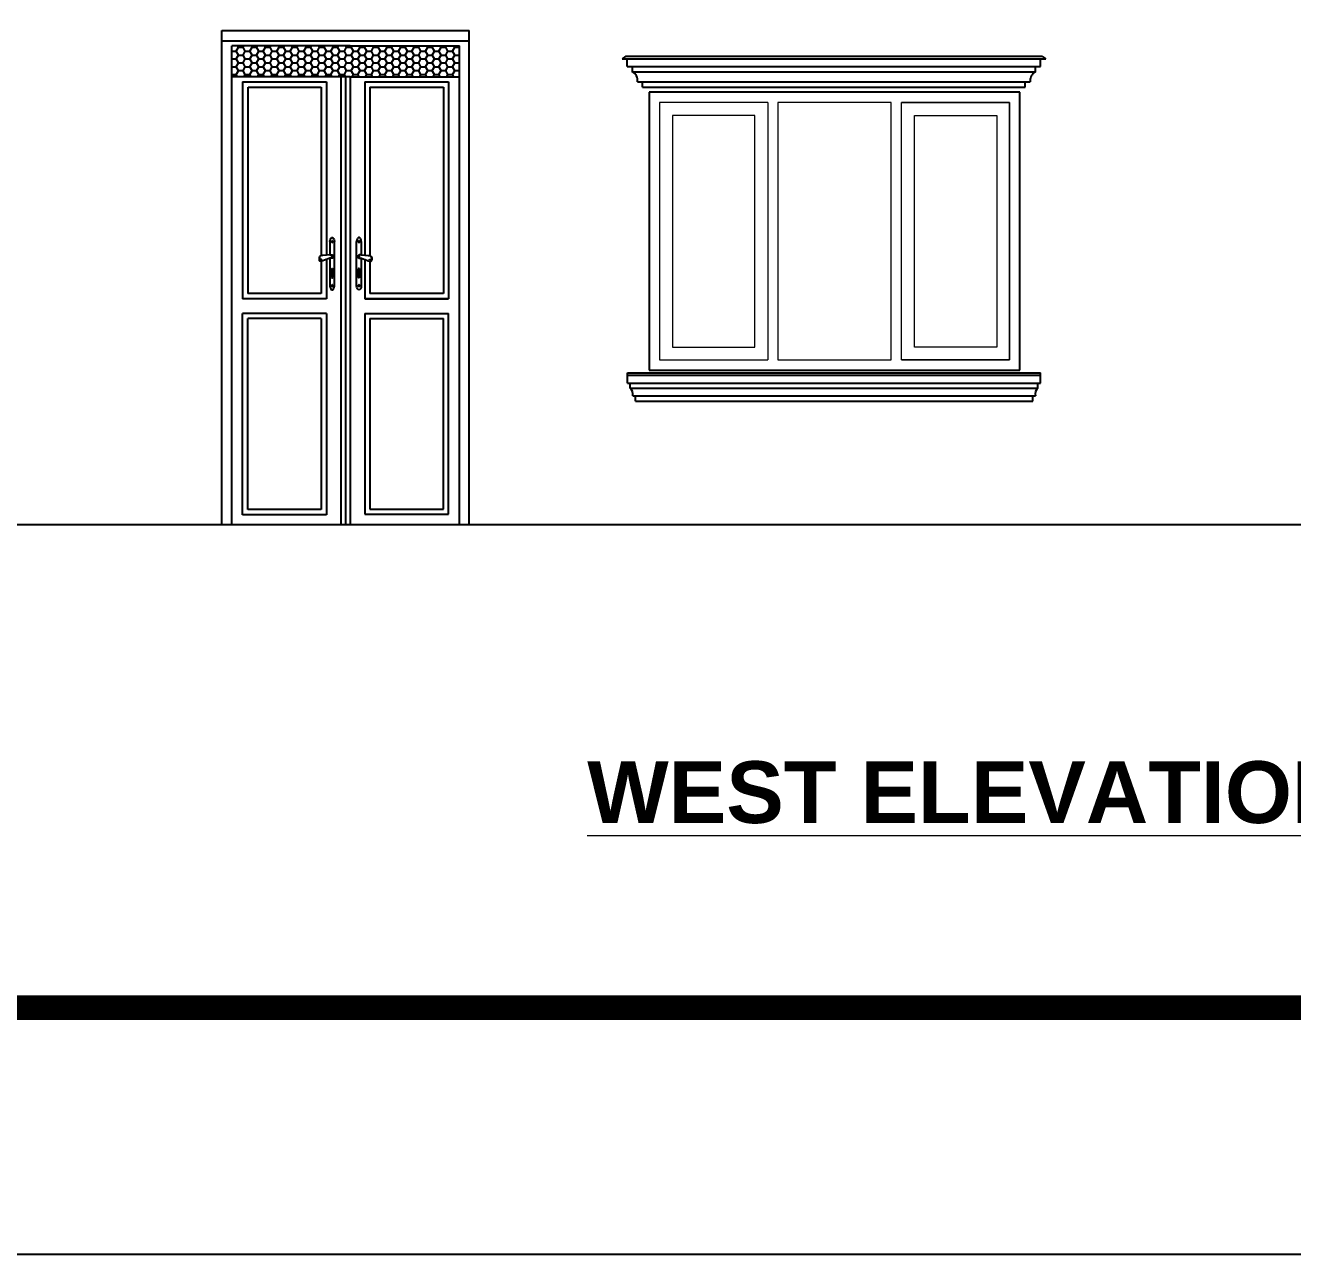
# Model space of a CAD drawing. Header units: inches. Extents: x 3672 to 10975, y -27382 to -746.
# Drawn here: x 3988.6 to 4234.8, y -27267.5 to -27028.6 of the extents above; entities that cross this region are included whole.
import ezdxf

# ---------------------------------------------------------------- set-up
doc = ezdxf.new("R2010")
doc.units = ezdxf.units.IN
doc.header["$LTSCALE"] = 17
doc.header["$MEASUREMENT"] = 0
for name, color, linetype, lineweight in [('25 BOT BAR', 12, 'Continuous', 25), ('ELEVATION', 7, 'Continuous', 25), ('OUTLINE', 1, 'Continuous', 25), ('TEXT', 231, 'Continuous', 20), ('WINDOW FRAME', 161, 'Continuous', 20)]:
    doc.layers.add(name, color=color, linetype=linetype, lineweight=lineweight)

# ---------------------------------------------------------------- blocks, each defined once
blk = doc.blocks.new('cornicebelow')
at = {"layer": '25 BOT BAR'}
for p, q in [((13950.02, -21087.63), (14030.23, -21087.63)), ((13950.02, -21089.63), (13950.02, -21087.63)), ((13950.02, -21088.13), (14030.23, -21088.13)), ((14030.23, -21089.63), (14030.23, -21087.63)), ((13950.02, -21089.63), (14030.23, -21089.63)), ((13950.52, -21090.63), (13950.52, -21089.63)), ((13950.52, -21090.63), (14029.73, -21090.63)), ((14029.73, -21090.63), (14029.73, -21089.63)), ((13951.02, -21092.13), (14029.23, -21092.13)), ((13951.52, -21093.13), (13951.52, -21092.13)), ((13951.52, -21093.13), (14028.73, -21093.13)), ((14028.73, -21093.13), (14028.73, -21092.13))]:
    blk.add_line(p, q, dxfattribs=at)
for centre, start, end in [((13949.58, -21091.77), 346.2102, 50.6596), ((14030.67, -21091.77), 129.3404, 193.7898)]:
    blk.add_arc(centre, 1.48, start, end, dxfattribs=at)
blk = doc.blocks.new('corniceup')
at = {"layer": '25 BOT BAR'}
for p, q in [((13949.69, -21026.13), (13948.94, -21026.63)), ((13949.94, -21028.13), (13949.94, -21026.63)), ((14030.23, -21028.13), (14030.23, -21026.63)), ((14030.48, -21026.13), (14031.23, -21026.63)), ((13950.94, -21029.13), (13950.94, -21028.13)), ((14029.23, -21029.13), (14029.23, -21028.13)), ((13952.94, -21032.13), (13952.94, -21031.13)), ((14027.23, -21032.13), (14027.23, -21031.13))]:
    blk.add_line(p, q, dxfattribs=at)
for centre, start, end in [((13950.02, -21030.83), 351.2663, 61.8638), ((14030.15, -21030.83), 118.1362, 188.7337)]:
    blk.add_arc(centre, 1.93, start, end, dxfattribs=at)
at = {"layer": 'OUTLINE'}
for p, q in [((13948.94, -21026.63), (14031.23, -21026.63)), ((13949.69, -21026.13), (14030.48, -21026.13)), ((13949.94, -21028.13), (14030.23, -21028.13)), ((13950.94, -21029.13), (14029.23, -21029.13)), ((13951.94, -21031.13), (14028.23, -21031.13)), ((13952.94, -21032.13), (14027.23, -21032.13))]:
    blk.add_line(p, q, dxfattribs=at)

msp = doc.modelspace()

# ---------------------------------------------------------------- hatches: boundary and pattern name
at = {"layer": 'ELEVATION', "linetype": 'Continuous'}
h = msp.add_hatch(dxfattribs=at)
h.set_pattern_fill('HONEY', color=256, scale=7)
h.set_pattern_definition([(0, (-9844.4504, -6008.4679), (1.3125, 0.757772228), [0.875, -1.75]), (120, (-9844.4504, -6008.4679), (-1.3125, 0.757772228), [0.875, -1.75]), (60, (-9844.4504, -6008.4679), (3e-16, 1.515544457), [-1.75, 0.875])])
h.paths.add_polyline_path([(4072.9, -27032.58), (4051.69, -27032.58), (4028.67, -27032.58), (4028.67, -27038.58), (4051.69, -27038.58), (4072.9, -27038.58)])

# ---------------------------------------------------------------- linework, layer by layer
msp.add_lwpolyline([(3671.9, -27267.47), (3671.9, -25022.43), (6846.71, -25022.43), (6846.71, -27267.47)], close=True)
at = {"const_width": 4.8}
msp.add_lwpolyline([(6798.71, -27219.47), (6798.71, -25070.43), (3815.9, -25070.43), (3815.9, -27219.47)], close=True, dxfattribs=at)
at = {"layer": '25 BOT BAR'}
msp.add_line((3921.78, -27125.6), (4381.78, -27125.6), dxfattribs=at)
at = {"layer": 'ELEVATION', "linetype": 'Continuous'}
for p, q in [((4026.78, -27125.6), (4026.78, -27029.6)), ((4026.78, -27029.6), (4074.78, -27029.6)), ((4074.78, -27125.6), (4074.78, -27029.6)), ((4026.78, -27031.6), (4074.78, -27031.6)), ((4026.78, -27031.6), (4074.78, -27031.6)), ((4026.78, -27031.6), (4074.78, -27031.6)), ((4028.67, -27125.6), (4028.67, -27032.58)), ((4051.69, -27032.58), (4028.67, -27032.58)), ((4051.69, -27032.58), (4072.9, -27032.58)), ((4072.9, -27125.6), (4072.9, -27032.58)), ((4051.69, -27038.58), (4028.67, -27038.58)), ((4049.88, -27038.58), (4049.88, -27125.6)), ((4050.78, -27038.58), (4050.78, -27125.6)), ((4051.69, -27038.58), (4051.69, -27125.6)), ((4051.69, -27038.58), (4072.9, -27038.58)), ((4030.78, -27039.58), (4030.78, -27081.71)), ((4030.78, -27039.58), (4047.05, -27039.58)), ((4031.78, -27040.58), (4031.78, -27080.71)), ((4031.86, -27040.58), (4046.05, -27040.58)), ((4046.05, -27040.58), (4046.05, -27073.34)), ((4047.05, -27039.58), (4047.05, -27073.26)), ((4054.52, -27039.58), (4054.52, -27073.26)), ((4054.52, -27039.58), (4070.79, -27039.58)), ((4055.52, -27040.58), (4055.52, -27073.34)), ((4055.52, -27040.58), (4069.79, -27040.58)), ((4069.79, -27040.58), (4069.79, -27080.71)), ((4070.79, -27039.58), (4070.79, -27081.71)), ((4181.78, -27041.6), (4109.78, -27041.6)), ((4109.78, -27041.6), (4109.78, -27095.6)), ((4181.78, -27095.6), (4181.78, -27041.6)), ((4047.72, -27070.61), (4047.77, -27070.27)), ((4047.72, -27070.61), (4047.72, -27073.19)), ((4047.77, -27070.27), (4047.9, -27070)), ((4047.9, -27070), (4048.08, -27069.85)), ((4048.08, -27069.85), (4048.29, -27069.85)), ((4048.1, -27070.53), (4048.08, -27070.63)), ((4048.08, -27070.63), (4048.1, -27070.73)), ((4048.09, -27070.63), (4048.11, -27070.54)), ((4048.11, -27070.72), (4048.09, -27070.63)), ((4048.15, -27070.46), (4048.1, -27070.53)), ((4048.1, -27070.73), (4048.15, -27070.8)), ((4048.11, -27070.54), (4048.16, -27070.48)), ((4048.16, -27070.78), (4048.11, -27070.72)), ((4048.22, -27070.46), (4048.15, -27070.46)), ((4048.15, -27070.8), (4048.22, -27070.8)), ((4048.16, -27070.48), (4048.21, -27070.48)), ((4048.21, -27070.78), (4048.16, -27070.78)), ((4048.21, -27070.48), (4048.26, -27070.54)), ((4048.26, -27070.72), (4048.21, -27070.78)), ((4048.27, -27070.53), (4048.22, -27070.46)), ((4048.22, -27070.8), (4048.27, -27070.73)), ((4048.26, -27070.54), (4048.28, -27070.63)), ((4048.28, -27070.63), (4048.26, -27070.72)), ((4048.29, -27070.63), (4048.27, -27070.53)), ((4048.27, -27070.73), (4048.29, -27070.63)), ((4048.29, -27069.85), (4048.47, -27070)), ((4048.47, -27070), (4048.6, -27070.27)), ((4048.6, -27070.27), (4048.65, -27070.61)), ((4048.65, -27079.21), (4048.65, -27070.61)), ((4052.96, -27070.27), (4052.92, -27070.61)), ((4052.92, -27079.21), (4052.92, -27070.61)), ((4053.09, -27070), (4052.96, -27070.27)), ((4053.28, -27069.85), (4053.09, -27070)), ((4053.48, -27069.85), (4053.28, -27069.85)), ((4053.28, -27070.63), (4053.3, -27070.53)), ((4053.3, -27070.73), (4053.28, -27070.63)), ((4053.31, -27070.54), (4053.29, -27070.63)), ((4053.29, -27070.63), (4053.31, -27070.72)), ((4053.3, -27070.53), (4053.35, -27070.46)), ((4053.35, -27070.8), (4053.3, -27070.73)), ((4053.35, -27070.48), (4053.31, -27070.54)), ((4053.31, -27070.72), (4053.35, -27070.78)), ((4053.35, -27070.46), (4053.41, -27070.46)), ((4053.41, -27070.48), (4053.35, -27070.48)), ((4053.35, -27070.78), (4053.41, -27070.78)), ((4053.41, -27070.8), (4053.35, -27070.8)), ((4053.41, -27070.46), (4053.47, -27070.53)), ((4053.46, -27070.54), (4053.41, -27070.48)), ((4053.41, -27070.78), (4053.46, -27070.72)), ((4053.47, -27070.73), (4053.41, -27070.8)), ((4053.47, -27070.63), (4053.46, -27070.54)), ((4053.46, -27070.72), (4053.47, -27070.63)), ((4053.47, -27070.53), (4053.48, -27070.63)), ((4053.48, -27070.63), (4053.47, -27070.73)), ((4053.67, -27070), (4053.48, -27069.85)), ((4053.8, -27070.27), (4053.67, -27070)), ((4053.84, -27070.61), (4053.8, -27070.27)), ((4053.84, -27070.61), (4053.84, -27073.19)), ((4045.79, -27073.49), (4046.07, -27073.33)), ((4046.36, -27073.31), (4046.07, -27073.33)), ((4047.01, -27073.26), (4046.36, -27073.31)), ((4047.05, -27073.26), (4047.01, -27073.26)), ((4047.7, -27073.19), (4047.05, -27073.26)), ((4047.05, -27073.26), (4047.05, -27073.31)), ((4047.72, -27073.19), (4047.7, -27073.19)), ((4047.72, -27073.19), (4047.72, -27073.29)), ((4047.78, -27073.2), (4047.72, -27073.19)), ((4047.72, -27073.36), (4047.72, -27073.37)), ((4047.78, -27073.2), (4047.86, -27073.2)), ((4047.86, -27073.2), (4047.94, -27073.21)), ((4047.94, -27073.21), (4048.01, -27073.21)), ((4048.01, -27073.21), (4048.08, -27073.22)), ((4048.08, -27073.22), (4048.13, -27073.22)), ((4048.09, -27073.47), (4048.1, -27073.41)), ((4048.1, -27073.41), (4048.12, -27073.36)), ((4048.12, -27073.36), (4048.14, -27073.34)), ((4048.13, -27073.22), (4048.17, -27073.23)), ((4048.17, -27073.23), (4048.21, -27073.23)), ((4048.17, -27073.31), (4048.19, -27073.29)), ((4048.19, -27073.29), (4048.23, -27073.28)), ((4048.21, -27073.23), (4048.23, -27073.24)), ((4048.27, -27073.25), (4048.23, -27073.24)), ((4048.23, -27073.28), (4048.26, -27073.29)), ((4048.26, -27073.29), (4048.3, -27073.32)), ((4048.31, -27073.28), (4048.27, -27073.25)), ((4048.3, -27073.32), (4048.3, -27073.32)), ((4048.35, -27073.32), (4048.31, -27073.28)), ((4048.34, -27073.38), (4048.35, -27073.41)), ((4048.35, -27073.33), (4048.35, -27073.32)), ((4048.38, -27073.39), (4048.35, -27073.33)), ((4048.35, -27073.41), (4048.36, -27073.47)), ((4048.39, -27073.45), (4048.38, -27073.39)), ((4053.17, -27073.45), (4053.19, -27073.39)), ((4053.19, -27073.39), (4053.22, -27073.33)), ((4053.22, -27073.41), (4053.2, -27073.47)), ((4053.22, -27073.32), (4053.25, -27073.28)), ((4053.22, -27073.33), (4053.22, -27073.32)), ((4053.23, -27073.38), (4053.22, -27073.41)), ((4053.25, -27073.28), (4053.3, -27073.25)), ((4053.3, -27073.29), (4053.27, -27073.32)), ((4053.27, -27073.32), (4053.27, -27073.32)), ((4053.3, -27073.25), (4053.34, -27073.24)), ((4053.34, -27073.28), (4053.3, -27073.29)), ((4053.36, -27073.23), (4053.34, -27073.24)), ((4053.38, -27073.29), (4053.34, -27073.28)), ((4053.39, -27073.23), (4053.36, -27073.23)), ((4053.4, -27073.31), (4053.38, -27073.29)), ((4053.44, -27073.22), (4053.39, -27073.23)), ((4053.44, -27073.36), (4053.43, -27073.34)), ((4053.49, -27073.22), (4053.44, -27073.22)), ((4053.47, -27073.41), (4053.44, -27073.36)), ((4053.48, -27073.47), (4053.47, -27073.41)), ((4053.56, -27073.21), (4053.49, -27073.22)), ((4053.63, -27073.21), (4053.56, -27073.21)), ((4053.7, -27073.2), (4053.63, -27073.21)), ((4053.79, -27073.2), (4053.7, -27073.2)), ((4053.79, -27073.2), (4053.84, -27073.19)), ((4053.84, -27073.19), (4053.84, -27073.29)), ((4053.84, -27073.19), (4053.87, -27073.19)), ((4053.84, -27073.36), (4053.84, -27073.37)), ((4053.87, -27073.19), (4054.52, -27073.26)), ((4054.52, -27073.26), (4054.56, -27073.26)), ((4054.52, -27073.26), (4054.52, -27073.31)), ((4054.56, -27073.26), (4055.2, -27073.31)), ((4055.2, -27073.31), (4055.5, -27073.33)), ((4055.78, -27073.49), (4055.5, -27073.33)), ((4045.7, -27073.69), (4045.71, -27073.64)), ((4045.71, -27073.66), (4045.7, -27073.7)), ((4045.7, -27073.69), (4045.7, -27073.7)), ((4045.7, -27073.7), (4045.7, -27073.73)), ((4045.7, -27073.73), (4045.7, -27073.7)), ((4045.7, -27073.73), (4045.7, -27073.78)), ((4045.7, -27073.78), (4045.7, -27073.83)), ((4045.7, -27073.83), (4045.7, -27073.9)), ((4045.7, -27073.9), (4045.7, -27073.97)), ((4045.7, -27073.97), (4045.7, -27074.04)), ((4045.7, -27074.04), (4045.7, -27074.11)), ((4045.7, -27074.11), (4045.7, -27074.17)), ((4045.7, -27074.17), (4045.7, -27074.21)), ((4045.7, -27074.21), (4045.7, -27074.24)), ((4045.7, -27074.24), (4045.7, -27074.25)), ((4045.71, -27074.3), (4045.7, -27074.25)), ((4045.71, -27073.64), (4045.72, -27073.61)), ((4045.71, -27073.66), (4045.72, -27073.62)), ((4045.71, -27073.66), (4045.71, -27073.66)), ((4045.71, -27073.7), (4045.72, -27073.66)), ((4045.71, -27073.7), (4045.71, -27073.66)), ((4045.71, -27073.7), (4045.71, -27073.7)), ((4045.71, -27073.7), (4045.71, -27073.73)), ((4045.71, -27073.82), (4045.71, -27073.7)), ((4045.71, -27073.97), (4045.71, -27073.89)), ((4045.71, -27074.19), (4045.71, -27074.05)), ((4045.71, -27074.3), (4045.71, -27074.24)), ((4045.72, -27074.33), (4045.71, -27074.3)), ((4045.75, -27073.54), (4045.72, -27073.61)), ((4045.72, -27073.62), (4045.72, -27073.62)), ((4045.72, -27073.66), (4045.72, -27073.66)), ((4045.75, -27074.38), (4045.72, -27074.33)), ((4045.79, -27073.49), (4045.75, -27073.54)), ((4045.75, -27073.96), (4045.8, -27073.95)), ((4045.75, -27073.96), (4045.75, -27074.07)), ((4045.75, -27074.07), (4045.8, -27074.07)), ((4045.75, -27074.37), (4045.79, -27074.39)), ((4045.75, -27074.37), (4045.75, -27074.38)), ((4045.79, -27074.41), (4045.75, -27074.38)), ((4045.79, -27074.39), (4045.79, -27074.41)), ((4045.79, -27074.39), (4045.79, -27074.41)), ((4046.06, -27074.43), (4045.79, -27074.39)), ((4045.79, -27074.39), (4045.79, -27074.39)), ((4046.07, -27074.44), (4045.79, -27074.41)), ((4045.8, -27073.95), (4045.8, -27074.07)), ((4046.12, -27074.03), (4045.8, -27074.07)), ((4045.8, -27074.07), (4045.8, -27074.18)), ((4046.11, -27074.17), (4045.8, -27074.18)), ((4046.05, -27074.44), (4046.05, -27080.71)), ((4046.06, -27074.43), (4046.07, -27074.44)), ((4046.36, -27074.34), (4046.07, -27074.44)), ((4046.11, -27074.17), (4046.12, -27074.03)), ((4047.01, -27074.1), (4046.36, -27074.34)), ((4046.36, -27074.33), (4046.36, -27074.32)), ((4047.05, -27074.09), (4047.01, -27074.1)), ((4047.7, -27073.87), (4047.05, -27074.09)), ((4047.05, -27074.08), (4047.05, -27074.09)), ((4047.05, -27074.09), (4047.05, -27081.71)), ((4047.72, -27073.86), (4047.7, -27073.87)), ((4047.72, -27073.85), (4047.72, -27073.86)), ((4047.72, -27073.86), (4047.72, -27079.21)), ((4047.78, -27073.86), (4047.72, -27073.86)), ((4047.86, -27073.85), (4047.78, -27073.86)), ((4047.94, -27073.85), (4047.86, -27073.85)), ((4048.01, -27073.84), (4047.94, -27073.85)), ((4048.08, -27073.84), (4048.01, -27073.84)), ((4048.07, -27075.93), (4048.14, -27075.85)), ((4048.08, -27073.53), (4048.09, -27073.47)), ((4048.09, -27073.59), (4048.08, -27073.53)), ((4048.13, -27073.83), (4048.08, -27073.84)), ((4048.1, -27073.65), (4048.09, -27073.59)), ((4048.12, -27073.7), (4048.1, -27073.65)), ((4048.15, -27073.74), (4048.12, -27073.7)), ((4048.17, -27073.83), (4048.13, -27073.83)), ((4048.14, -27075.85), (4048.23, -27075.85)), ((4048.19, -27073.76), (4048.15, -27073.74)), ((4048.21, -27073.82), (4048.17, -27073.83)), ((4048.23, -27073.77), (4048.19, -27073.76)), ((4048.23, -27073.82), (4048.21, -27073.82)), ((4048.26, -27073.76), (4048.23, -27073.77)), ((4048.23, -27073.82), (4048.27, -27073.81)), ((4048.23, -27075.85), (4048.3, -27075.93)), ((4048.3, -27073.74), (4048.26, -27073.76)), ((4048.27, -27073.81), (4048.31, -27073.78)), ((4048.33, -27073.7), (4048.3, -27073.74)), ((4048.31, -27073.78), (4048.35, -27073.74)), ((4048.34, -27073.68), (4048.33, -27073.7)), ((4048.35, -27073.73), (4048.38, -27073.67)), ((4048.35, -27073.73), (4048.35, -27073.74)), ((4048.36, -27073.47), (4048.37, -27073.53)), ((4048.37, -27073.53), (4048.36, -27073.59)), ((4048.36, -27073.59), (4048.36, -27073.61)), ((4048.38, -27073.67), (4048.39, -27073.6)), ((4048.4, -27073.53), (4048.39, -27073.45)), ((4048.39, -27073.6), (4048.4, -27073.53)), ((4053.17, -27073.53), (4053.17, -27073.45)), ((4053.17, -27073.6), (4053.17, -27073.53)), ((4053.19, -27073.67), (4053.17, -27073.6)), ((4053.22, -27073.73), (4053.19, -27073.67)), ((4053.2, -27073.47), (4053.2, -27073.53)), ((4053.2, -27073.53), (4053.2, -27073.59)), ((4053.2, -27073.59), (4053.21, -27073.61)), ((4053.22, -27073.73), (4053.22, -27073.74)), ((4053.25, -27073.78), (4053.22, -27073.74)), ((4053.23, -27073.68), (4053.24, -27073.7)), ((4053.24, -27073.7), (4053.27, -27073.74)), ((4053.3, -27073.81), (4053.25, -27073.78)), ((4053.34, -27075.85), (4053.26, -27075.93)), ((4053.27, -27073.74), (4053.3, -27073.76)), ((4053.3, -27073.76), (4053.34, -27073.77)), ((4053.34, -27073.82), (4053.3, -27073.81)), ((4053.34, -27073.77), (4053.38, -27073.76)), ((4053.34, -27073.82), (4053.36, -27073.82)), ((4053.43, -27075.85), (4053.34, -27075.85)), ((4053.36, -27073.82), (4053.39, -27073.83)), ((4053.38, -27073.76), (4053.41, -27073.74)), ((4053.39, -27073.83), (4053.44, -27073.83)), ((4053.41, -27073.74), (4053.44, -27073.7)), ((4053.5, -27075.93), (4053.43, -27075.85)), ((4053.44, -27073.7), (4053.47, -27073.65)), ((4053.44, -27073.83), (4053.49, -27073.84)), ((4053.47, -27073.65), (4053.48, -27073.59)), ((4053.48, -27073.53), (4053.48, -27073.47)), ((4053.48, -27073.59), (4053.48, -27073.53)), ((4053.49, -27073.84), (4053.56, -27073.84)), ((4053.56, -27073.84), (4053.63, -27073.85)), ((4053.63, -27073.85), (4053.7, -27073.85)), ((4053.7, -27073.85), (4053.79, -27073.86)), ((4053.79, -27073.86), (4053.84, -27073.86)), ((4053.84, -27073.85), (4053.84, -27073.86)), ((4053.84, -27073.86), (4053.84, -27079.21)), ((4053.84, -27073.86), (4053.87, -27073.87)), ((4053.87, -27073.87), (4054.52, -27074.09)), ((4054.52, -27074.08), (4054.52, -27074.09)), ((4054.52, -27074.09), (4054.56, -27074.1)), ((4054.52, -27074.09), (4054.52, -27081.71)), ((4054.56, -27074.1), (4055.2, -27074.34)), ((4055.2, -27074.33), (4055.2, -27074.32)), ((4055.2, -27074.34), (4055.5, -27074.44)), ((4055.46, -27074.17), (4055.45, -27074.03)), ((4055.45, -27074.03), (4055.77, -27074.07)), ((4055.46, -27074.17), (4055.77, -27074.18)), ((4055.5, -27074.44), (4055.78, -27074.41)), ((4055.51, -27074.43), (4055.5, -27074.44)), ((4055.51, -27074.43), (4055.78, -27074.39)), ((4055.52, -27074.44), (4055.52, -27080.71)), ((4055.77, -27073.95), (4055.77, -27074.07)), ((4055.81, -27073.96), (4055.77, -27073.95)), ((4055.77, -27074.07), (4055.77, -27074.18)), ((4055.81, -27074.07), (4055.77, -27074.07)), ((4055.78, -27073.49), (4055.82, -27073.54)), ((4055.82, -27074.37), (4055.78, -27074.39)), ((4055.78, -27074.41), (4055.82, -27074.38)), ((4055.78, -27074.39), (4055.78, -27074.41)), ((4055.78, -27074.39), (4055.78, -27074.41)), ((4055.78, -27074.39), (4055.78, -27074.39)), ((4055.81, -27073.96), (4055.81, -27074.07)), ((4055.82, -27073.54), (4055.85, -27073.61)), ((4055.82, -27074.38), (4055.85, -27074.33)), ((4055.82, -27074.37), (4055.82, -27074.38)), ((4055.86, -27073.64), (4055.85, -27073.61)), ((4055.85, -27073.62), (4055.85, -27073.62)), ((4055.85, -27073.66), (4055.85, -27073.62)), ((4055.85, -27073.66), (4055.85, -27073.66)), ((4055.85, -27073.66), (4055.85, -27073.66)), ((4055.85, -27073.7), (4055.85, -27073.66)), ((4055.85, -27073.66), (4055.86, -27073.7)), ((4055.85, -27073.7), (4055.85, -27073.66)), ((4055.85, -27074.33), (4055.86, -27074.3)), ((4055.86, -27073.69), (4055.86, -27073.64)), ((4055.86, -27073.69), (4055.86, -27073.7)), ((4055.86, -27073.7), (4055.87, -27073.73)), ((4055.87, -27073.73), (4055.86, -27073.7)), ((4055.85, -27073.7), (4055.85, -27073.7)), ((4055.85, -27073.7), (4055.86, -27073.73)), ((4055.86, -27073.82), (4055.85, -27073.7)), ((4055.86, -27073.97), (4055.86, -27073.89)), ((4055.86, -27074.19), (4055.86, -27074.05)), ((4055.87, -27074.21), (4055.86, -27074.24)), ((4055.86, -27074.24), (4055.86, -27074.25)), ((4055.86, -27074.3), (4055.86, -27074.24)), ((4055.86, -27074.3), (4055.86, -27074.25)), ((4055.87, -27073.73), (4055.87, -27073.78)), ((4055.87, -27073.78), (4055.87, -27073.83)), ((4055.87, -27073.83), (4055.87, -27073.9)), ((4055.87, -27073.9), (4055.87, -27073.97)), ((4055.87, -27073.97), (4055.87, -27074.04)), ((4055.87, -27074.04), (4055.87, -27074.11)), ((4055.87, -27074.11), (4055.87, -27074.17)), ((4055.87, -27074.17), (4055.87, -27074.21)), ((4048.01, -27077.26), (4048, -27077.34)), ((4048, -27077.34), (4048.01, -27077.48)), ((4048.01, -27077.26), (4048.03, -27077.2)), ((4048.01, -27077.48), (4048.06, -27077.61)), ((4048.03, -27076.06), (4048.07, -27075.93)), ((4048.04, -27076.21), (4048.03, -27076.06)), ((4048.03, -27077.2), (4048.05, -27077.13)), ((4048.04, -27076.21), (4048.06, -27076.28)), ((4048.05, -27077.13), (4048.06, -27077.07)), ((4048.07, -27076.3), (4048.06, -27076.28)), ((4048.06, -27077.07), (4048.08, -27077)), ((4048.06, -27077.61), (4048.14, -27077.68)), ((4048.08, -27076.31), (4048.07, -27076.3)), ((4048.08, -27076.33), (4048.08, -27076.31)), ((4048.09, -27076.35), (4048.08, -27076.33)), ((4048.08, -27077), (4048.09, -27076.93)), ((4048.09, -27076.37), (4048.09, -27076.35)), ((4048.1, -27076.38), (4048.09, -27076.37)), ((4048.09, -27076.93), (4048.1, -27076.86)), ((4048.1, -27076.4), (4048.1, -27076.38)), ((4048.1, -27076.44), (4048.1, -27076.4)), ((4048.11, -27076.57), (4048.1, -27076.44)), ((4048.1, -27076.86), (4048.11, -27076.79)), ((4048.11, -27076.7), (4048.11, -27076.57)), ((4048.11, -27076.79), (4048.11, -27076.7)), ((4048.14, -27077.68), (4048.23, -27077.68)), ((4048.23, -27077.68), (4048.31, -27077.61)), ((4048.26, -27076.57), (4048.27, -27076.44)), ((4048.26, -27076.7), (4048.26, -27076.57)), ((4048.26, -27076.79), (4048.26, -27076.7)), ((4048.27, -27076.86), (4048.26, -27076.79)), ((4048.27, -27076.38), (4048.28, -27076.37)), ((4048.27, -27076.4), (4048.27, -27076.38)), ((4048.27, -27076.44), (4048.27, -27076.4)), ((4048.28, -27076.93), (4048.27, -27076.86)), ((4048.28, -27076.35), (4048.29, -27076.33)), ((4048.28, -27076.37), (4048.28, -27076.35)), ((4048.29, -27077), (4048.28, -27076.93)), ((4048.29, -27076.31), (4048.3, -27076.3)), ((4048.29, -27076.33), (4048.29, -27076.31)), ((4048.31, -27077.07), (4048.29, -27077)), ((4048.3, -27075.93), (4048.34, -27076.06)), ((4048.3, -27076.3), (4048.31, -27076.28)), ((4048.33, -27076.21), (4048.31, -27076.28)), ((4048.32, -27077.13), (4048.31, -27077.07)), ((4048.31, -27077.61), (4048.36, -27077.48)), ((4048.34, -27077.2), (4048.32, -27077.13)), ((4048.34, -27076.06), (4048.33, -27076.21)), ((4048.36, -27077.26), (4048.34, -27077.2)), ((4048.36, -27077.26), (4048.37, -27077.34)), ((4048.36, -27077.48), (4048.37, -27077.34)), ((4053.21, -27077.26), (4053.2, -27077.34)), ((4053.21, -27077.48), (4053.2, -27077.34)), ((4053.21, -27077.26), (4053.23, -27077.2)), ((4053.26, -27077.61), (4053.21, -27077.48)), ((4053.26, -27075.93), (4053.22, -27076.06)), ((4053.22, -27076.06), (4053.23, -27076.21)), ((4053.23, -27076.21), (4053.26, -27076.28)), ((4053.23, -27077.2), (4053.25, -27077.13)), ((4053.25, -27077.13), (4053.26, -27077.07)), ((4053.27, -27076.3), (4053.26, -27076.28)), ((4053.26, -27077.07), (4053.27, -27077)), ((4053.34, -27077.68), (4053.26, -27077.61)), ((4053.27, -27076.31), (4053.27, -27076.3)), ((4053.28, -27076.33), (4053.27, -27076.31)), ((4053.27, -27077), (4053.29, -27076.93)), ((4053.29, -27076.35), (4053.28, -27076.33)), ((4053.29, -27076.37), (4053.29, -27076.35)), ((4053.29, -27076.38), (4053.29, -27076.37)), ((4053.3, -27076.4), (4053.29, -27076.38)), ((4053.29, -27076.93), (4053.3, -27076.86)), ((4053.3, -27076.44), (4053.3, -27076.4)), ((4053.31, -27076.57), (4053.3, -27076.44)), ((4053.3, -27076.79), (4053.31, -27076.7)), ((4053.3, -27076.86), (4053.3, -27076.79)), ((4053.31, -27076.7), (4053.31, -27076.57)), ((4053.43, -27077.68), (4053.34, -27077.68)), ((4053.51, -27077.61), (4053.43, -27077.68)), ((4053.46, -27076.57), (4053.47, -27076.44)), ((4053.46, -27076.7), (4053.46, -27076.57)), ((4053.46, -27076.79), (4053.46, -27076.7)), ((4053.47, -27076.86), (4053.46, -27076.79)), ((4053.47, -27076.38), (4053.48, -27076.37)), ((4053.47, -27076.4), (4053.47, -27076.38)), ((4053.47, -27076.44), (4053.47, -27076.4)), ((4053.48, -27076.93), (4053.47, -27076.86)), ((4053.48, -27076.33), (4053.49, -27076.31)), ((4053.48, -27076.35), (4053.48, -27076.33)), ((4053.48, -27076.37), (4053.48, -27076.35)), ((4053.49, -27077), (4053.48, -27076.93)), ((4053.49, -27076.31), (4053.5, -27076.3)), ((4053.5, -27077.07), (4053.49, -27077)), ((4053.54, -27076.06), (4053.5, -27075.93)), ((4053.53, -27076.21), (4053.5, -27076.28)), ((4053.5, -27076.3), (4053.5, -27076.28)), ((4053.52, -27077.13), (4053.5, -27077.07)), ((4053.56, -27077.48), (4053.51, -27077.61)), ((4053.53, -27077.2), (4053.52, -27077.13)), ((4053.53, -27076.21), (4053.54, -27076.06)), ((4053.55, -27077.26), (4053.53, -27077.2)), ((4053.55, -27077.26), (4053.57, -27077.34)), ((4053.57, -27077.34), (4053.56, -27077.48)), ((4046.05, -27080.71), (4031.78, -27080.71)), ((4047.72, -27079.21), (4047.77, -27079.55)), ((4047.77, -27079.55), (4047.9, -27079.82)), ((4047.9, -27079.82), (4048.08, -27079.97)), ((4048.1, -27079.1), (4048.08, -27079.2)), ((4048.08, -27079.2), (4048.1, -27079.31)), ((4048.08, -27079.97), (4048.29, -27079.97)), ((4048.09, -27079.2), (4048.11, -27079.11)), ((4048.11, -27079.29), (4048.09, -27079.2)), ((4048.15, -27079.04), (4048.1, -27079.1)), ((4048.1, -27079.31), (4048.15, -27079.37)), ((4048.11, -27079.11), (4048.16, -27079.05)), ((4048.16, -27079.35), (4048.11, -27079.29)), ((4048.22, -27079.04), (4048.15, -27079.04)), ((4048.15, -27079.37), (4048.22, -27079.37)), ((4048.16, -27079.05), (4048.21, -27079.05)), ((4048.21, -27079.35), (4048.16, -27079.35)), ((4048.21, -27079.05), (4048.26, -27079.11)), ((4048.26, -27079.29), (4048.21, -27079.35)), ((4048.27, -27079.1), (4048.22, -27079.04)), ((4048.22, -27079.37), (4048.27, -27079.31)), ((4048.26, -27079.11), (4048.28, -27079.2)), ((4048.28, -27079.2), (4048.26, -27079.29)), ((4048.29, -27079.2), (4048.27, -27079.1)), ((4048.27, -27079.31), (4048.29, -27079.2)), ((4048.29, -27079.97), (4048.47, -27079.82)), ((4048.47, -27079.82), (4048.6, -27079.55)), ((4048.6, -27079.55), (4048.65, -27079.21)), ((4052.96, -27079.55), (4052.92, -27079.21)), ((4053.09, -27079.82), (4052.96, -27079.55)), ((4053.28, -27079.97), (4053.09, -27079.82)), ((4053.28, -27079.2), (4053.3, -27079.1)), ((4053.3, -27079.31), (4053.28, -27079.2)), ((4053.48, -27079.97), (4053.28, -27079.97)), ((4053.31, -27079.11), (4053.29, -27079.2)), ((4053.29, -27079.2), (4053.31, -27079.29)), ((4053.3, -27079.1), (4053.35, -27079.04)), ((4053.35, -27079.37), (4053.3, -27079.31)), ((4053.35, -27079.05), (4053.31, -27079.11)), ((4053.31, -27079.29), (4053.35, -27079.35)), ((4053.35, -27079.04), (4053.41, -27079.04)), ((4053.41, -27079.05), (4053.35, -27079.05)), ((4053.35, -27079.35), (4053.41, -27079.35)), ((4053.41, -27079.37), (4053.35, -27079.37)), ((4053.41, -27079.04), (4053.47, -27079.1)), ((4053.46, -27079.11), (4053.41, -27079.05)), ((4053.41, -27079.35), (4053.46, -27079.29)), ((4053.47, -27079.31), (4053.41, -27079.37)), ((4053.47, -27079.2), (4053.46, -27079.11)), ((4053.46, -27079.29), (4053.47, -27079.2)), ((4053.47, -27079.1), (4053.48, -27079.2)), ((4053.48, -27079.2), (4053.47, -27079.31)), ((4053.67, -27079.82), (4053.48, -27079.97)), ((4053.8, -27079.55), (4053.67, -27079.82)), ((4053.84, -27079.21), (4053.8, -27079.55)), ((4069.79, -27080.71), (4055.52, -27080.71)), ((4047.05, -27081.71), (4030.78, -27081.71)), ((4054.52, -27081.71), (4070.79, -27081.71)), ((4070.79, -27081.71), (4054.52, -27081.71)), ((4047.05, -27084.58), (4030.78, -27084.58)), ((4030.78, -27123.7), (4030.78, -27084.58)), ((4046.05, -27085.58), (4031.78, -27085.58)), ((4031.78, -27122.7), (4031.78, -27085.58)), ((4046.05, -27085.58), (4046.05, -27122.7)), ((4047.05, -27084.58), (4047.05, -27123.7)), ((4054.52, -27084.58), (4054.52, -27123.6)), ((4054.52, -27084.58), (4070.79, -27084.58)), ((4055.52, -27085.58), (4055.52, -27122.6)), ((4055.52, -27085.58), (4069.79, -27085.58)), ((4069.79, -27122.6), (4069.79, -27085.58)), ((4070.79, -27123.6), (4070.79, -27084.58)), ((4109.78, -27095.6), (4181.78, -27095.6)), ((4026.78, -27125.6), (4026.78, -27118.53)), ((4055.52, -27122.6), (4069.79, -27122.6)), ((4047.05, -27123.7), (4030.78, -27123.7)), ((4046.05, -27122.7), (4031.78, -27122.7)), ((4054.52, -27123.6), (4070.79, -27123.6)), ((4026.78, -27125.6), (4074.78, -27125.6))]:
    msp.add_line(p, q, dxfattribs=at)
at = {"layer": 'WINDOW FRAME'}
for p, q in [((4132.78, -27043.6), (4111.78, -27043.6)), ((4111.78, -27043.6), (4111.78, -27093.6)), ((4132.78, -27043.6), (4132.78, -27093.6)), ((4156.78, -27043.6), (4134.78, -27043.6)), ((4134.78, -27043.6), (4134.78, -27093.6)), ((4156.78, -27093.6), (4156.78, -27043.6)), ((4179.78, -27043.6), (4158.78, -27043.6)), ((4158.78, -27093.6), (4158.78, -27043.6)), ((4158.78, -27043.6), (4179.78, -27043.6)), ((4158.78, -27093.6), (4158.78, -27043.6)), ((4179.78, -27093.6), (4179.78, -27043.6)), ((4179.78, -27043.6), (4179.78, -27093.6)), ((4130.28, -27046.1), (4114.28, -27046.1)), ((4114.28, -27046.1), (4114.28, -27091.1)), ((4130.28, -27091.1), (4130.28, -27046.1)), ((4161.28, -27046.1), (4177.28, -27046.1)), ((4161.28, -27091.1), (4161.28, -27046.1)), ((4177.28, -27046.1), (4177.28, -27091.1)), ((4114.28, -27091.1), (4130.28, -27091.1)), ((4177.28, -27091.1), (4161.28, -27091.1)), ((4111.78, -27093.6), (4132.78, -27093.6)), ((4134.78, -27093.6), (4156.78, -27093.6)), ((4158.78, -27093.6), (4179.78, -27093.6)), ((4179.78, -27093.6), (4158.78, -27093.6))]:
    msp.add_line(p, q, dxfattribs=at)

# ---------------------------------------------------------------- block references
at = {"layer": '25 BOT BAR'}
for name in ['corniceup', 'cornicebelow']:
    msp.add_blockref(name, (-9844.45, -6008.47), dxfattribs=at)

# ---------------------------------------------------------------- texts
at = {"layer": 'TEXT', "insert": (4172.23, -27171.6), "char_height": 12, "width": 396.2985, "attachment_point": 2}
msp.add_mtext('{\\fArial|b1|i0|c0|p34;\\LWEST ELEVATION}', dxfattribs=at)

doc.saveas('drawing.dxf')
